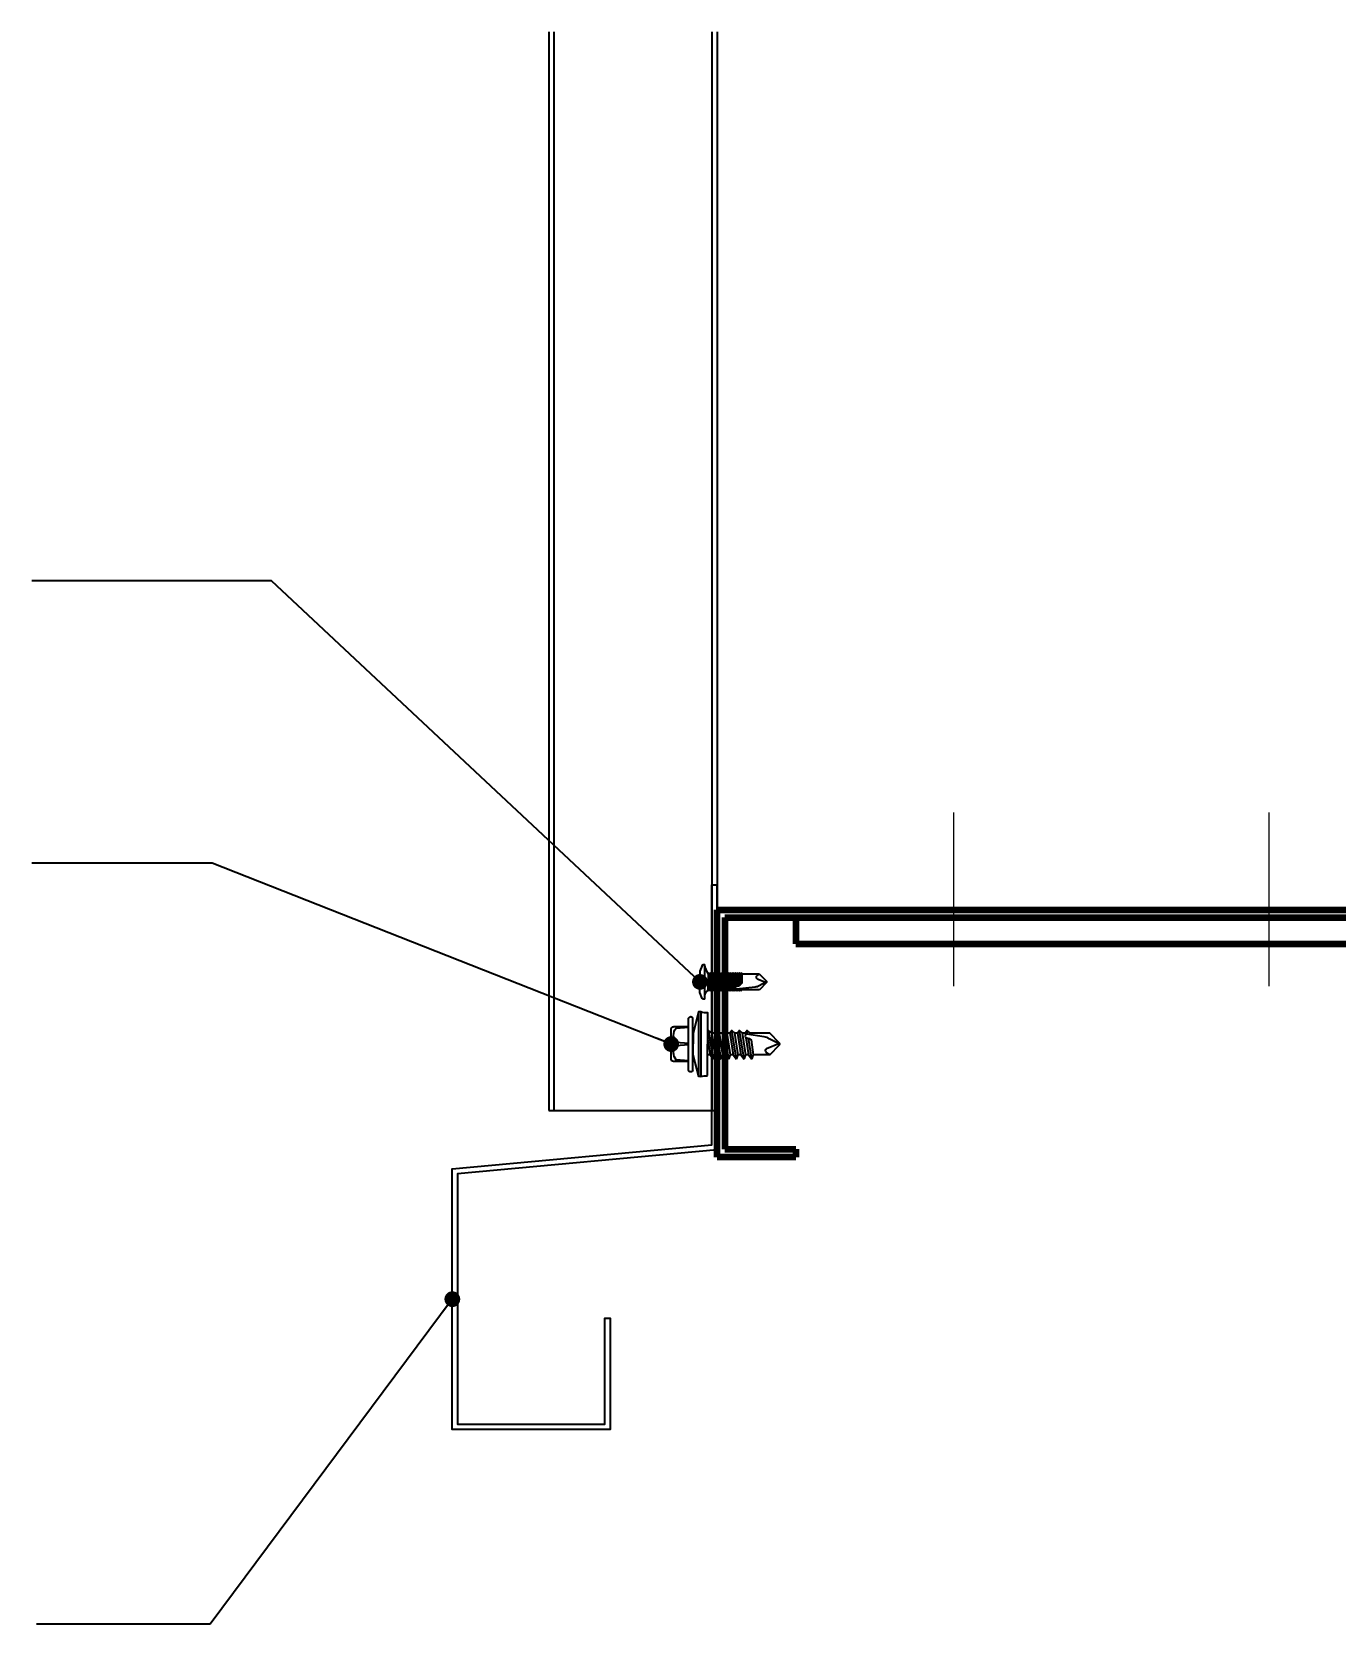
# Model space of a CAD drawing. Header units: inches. Extents: x 2 to 32666, y -5537 to 22.
# Drawn here: x 12618.6 to 12701.2, y -4445.2 to -4344.4 of the extents above; entities that cross this region are included whole.
import ezdxf

# ---------------------------------------------------------------- set-up
doc = ezdxf.new("R2010")
doc.units = ezdxf.units.IN
doc.header["$MEASUREMENT"] = 0
doc.linetypes.add('DASHED2', pattern=[0.375, 0.25, -0.125])
doc.layers.get('Defpoints').update_dxf_attribs({"lineweight": 9})
for name, color, linetype in [('1', 1, 'Continuous'), ('2', 2, 'Continuous'), ('3', 3, 'Continuous'), ('DIM', 8, 'Continuous'), ('flashing', 6, 'Continuous'), ('STRUCTURE', 1, 'Continuous')]:
    doc.layers.add(name, color=color, linetype=linetype)
doc.styles.add('ST1', font='vnshx.shx', dxfattribs={"width": 0.7})
doc.dimstyles.new('15', dxfattribs={"dimtxt": 2.5, "dimasz": 1, "dimexe": 1, "dimexo": 0, "dimgap": 1, "dimtad": 1, "dimdec": 0, "dimlfac": 15, "dimzin": 0, "dimdsep": 46, "dimtxsty": 'ST1', "dimblk": 'OBLIQUE', "dimcen": 1, "dimdle": 1, "dimclrd": 8, "dimclre": 8, "dimclrt": 3, "dimadec": 0, "dimazin": 0, "dimtfac": 1, "dimtdec": 0, "dimtix": 1, "dimtmove": 1, "dimatfit": 0, "dimldrblk": 'DOT', "dimfxl": 0, "dimtolj": 1, "dimtzin": 0, "dimlwd": -1, "dimlwe": -1, "dimarcsym": 0})
doc.dimstyles.new('3', dxfattribs={"dimtxt": 2.5, "dimasz": 1, "dimexe": 1, "dimexo": 0, "dimgap": 1, "dimtad": 1, "dimdec": 0, "dimlfac": 3, "dimzin": 0, "dimdsep": 46, "dimtxsty": 'ST1', "dimblk": 'ARCHTICK', "dimcen": 1, "dimdle": 1, "dimclrd": 8, "dimclre": 8, "dimclrt": 3, "dimadec": 0, "dimazin": 0, "dimtfac": 1, "dimtdec": 0, "dimtix": 1, "dimtofl": 0, "dimtmove": 1, "dimatfit": 3, "dimldrblk": 'DOT', "dimfxl": 0.18, "dimtfill": 1, "dimtolj": 1, "dimtzin": 0, "dimlwd": -1, "dimlwe": -1, "dimarcsym": 2})

# ---------------------------------------------------------------- blocks, each defined once
blk = doc.blocks.new('HFR-1')
at = {"layer": 'STRUCTURE', "color": 1, "linetype": 'Continuous'}
for p, q in [((-5.5, 0), (5.5, 0)), ((-5.24, 0.81), (-3.37, 1.5)), ((5.24, 0.81), (3.37, 1.5)), ((-2.43, -1.21), (-2.95, -1.58)), ((-2.95, -1.58), (-2.43, -1.92)), ((-2.43, -1.92), (-2.95, -2.29)), ((-2.95, -2.29), (-2.43, -2.63)), ((-2.43, -2.63), (-2.95, -3)), ((-2.95, -3), (-2.43, -3.34)), ((-2.43, -3.34), (-2.95, -3.72)), ((-2.95, -3.72), (-2.43, -4.05)), ((-2.43, -4.05), (-2.95, -4.43)), ((-2.95, -4.43), (-2.43, -4.76)), ((-2.43, -4.76), (-2.95, -5.14)), ((-2.94, -1.59), (2.9, -1.42)), ((-2.94, -2.3), (2.9, -2.13)), ((-2.94, -3.01), (2.9, -2.84)), ((-2.94, -3.72), (2.9, -3.55)), ((-2.94, -4.43), (2.9, -4.26)), ((-2.94, -5.14), (2.9, -4.98)), ((2.44, -1.07), (-2.43, -1.21)), ((2.44, -1.78), (-2.43, -1.92)), ((-2.43, -1.92), (2.44, -1.78)), ((-2.43, -2.63), (2.44, -2.49)), ((2.44, -2.49), (-2.43, -2.63)), ((-2.43, -3.34), (2.44, -3.2)), ((2.44, -3.2), (-2.43, -3.34)), ((-2.43, -4.05), (2.44, -3.91)), ((2.44, -3.91), (-2.43, -4.05)), ((-2.43, -4.76), (2.44, -4.62)), ((2.44, -4.62), (-2.43, -4.76)), ((2.9, -1.42), (2.44, -1.07)), ((2.44, -1.78), (2.9, -1.42)), ((2.9, -2.13), (2.44, -1.78)), ((2.44, -2.49), (2.9, -2.13)), ((2.9, -2.84), (2.44, -2.49)), ((2.44, -3.2), (2.9, -2.84)), ((2.9, -3.55), (2.44, -3.2)), ((2.44, -3.91), (2.9, -3.55)), ((2.9, -4.26), (2.44, -3.91)), ((2.44, -4.62), (2.9, -4.26)), ((2.9, -4.98), (2.44, -4.62)), ((2.44, -5.34), (2.9, -4.98)), ((-2.95, -5.14), (-2.43, -5.48)), ((-2.43, -5.48), (-2.95, -5.85)), ((-2.95, -5.85), (-2.43, -6.19)), ((-2.43, -6.19), (-2.95, -6.56)), ((-2.95, -6.56), (-2.43, -6.9)), ((-2.43, -6.9), (-2.95, -7.27)), ((-2.95, -7.27), (-2.43, -7.61)), ((-2.43, -7.61), (-2.95, -7.98)), ((-2.95, -7.98), (-2.43, -8.32)), ((-2.43, -8.32), (-2.95, -8.69)), ((-2.95, -8.69), (-2.43, -9.03)), ((-2.43, -9.03), (-2.95, -9.4)), ((-2.95, -9.4), (-2.43, -9.74)), ((-2.43, -9.74), (-2.95, -10.11)), ((-2.95, -10.11), (-2.43, -10.45)), ((-2.94, -5.85), (2.9, -5.69)), ((-2.94, -6.56), (2.9, -6.4)), ((-2.94, -7.27), (2.9, -7.11)), ((-2.94, -7.99), (2.9, -7.82)), ((-2.94, -8.7), (2.9, -8.53)), ((-2.94, -9.41), (2.9, -9.24)), ((-2.94, -10.12), (1.52, -9.99)), ((-2.43, -5.48), (2.44, -5.34)), ((2.44, -5.34), (-2.43, -5.48)), ((-2.43, -6.19), (2.44, -6.05)), ((2.44, -6.05), (-2.43, -6.19)), ((-2.43, -6.9), (2.44, -6.76)), ((2.44, -6.76), (-2.43, -6.9)), ((-2.43, -7.61), (2.44, -7.47)), ((2.44, -7.47), (-2.43, -7.61)), ((-2.43, -8.32), (2.44, -8.18)), ((2.44, -8.18), (-2.43, -8.32)), ((-2.43, -9.03), (2.44, -8.89)), ((2.44, -8.89), (-2.43, -9.03)), ((-2.43, -9.74), (2.44, -9.6)), ((2.44, -9.6), (-2.43, -9.74)), ((2.17, -9.97), (2.9, -9.95)), ((2.9, -5.69), (2.44, -5.34)), ((2.44, -6.05), (2.9, -5.69)), ((2.9, -6.4), (2.44, -6.05)), ((2.44, -6.76), (2.9, -6.4)), ((2.9, -7.11), (2.44, -6.76)), ((2.44, -7.47), (2.9, -7.11)), ((2.9, -7.82), (2.44, -7.47)), ((2.44, -8.18), (2.9, -7.82)), ((2.9, -8.53), (2.44, -8.18)), ((2.44, -8.89), (2.9, -8.53)), ((2.9, -9.24), (2.44, -8.89)), ((2.44, -9.6), (2.9, -9.24)), ((2.9, -9.95), (2.44, -9.6)), ((2.44, -10.31), (2.9, -9.95)), ((-2.43, -10.45), (-2.95, -10.82)), ((-2.95, -10.82), (-2.43, -11.16)), ((-2.43, -11.16), (-2.95, -11.53)), ((-2.95, -11.53), (-2.43, -11.87)), ((-2.94, -10.83), (1.31, -10.71)), ((-2.94, -11.54), (0.86, -11.43)), ((-2.5, -17.43), (-2.5, -11.83)), ((1.4, -10.34), (-2.43, -10.45)), ((-2.43, -10.45), (1.4, -10.34)), ((-2.43, -11.16), (1.15, -11.06)), ((1.15, -11.06), (-2.43, -11.16)), ((-2.43, -11.87), (0.36, -11.79)), ((1.64, -16.13), (2.28, -10.16)), ((2.2, -11.74), (2.44, -11.73)), ((2.22, -11.39), (2.9, -11.37)), ((2.24, -11.03), (2.44, -11.02)), ((2.44, -11.02), (2.24, -11.03)), ((2.26, -10.68), (2.9, -10.66)), ((2.44, -10.31), (2.27, -10.31)), ((2.27, -10.31), (2.44, -10.31)), ((2.9, -10.66), (2.44, -10.31)), ((2.44, -11.02), (2.9, -10.66)), ((2.9, -11.37), (2.44, -11.02)), ((2.44, -11.73), (2.9, -11.37)), ((2.5, -17.45), (2.5, -11.68)), ((-2.5, -17.43), (-1.99, -16.71)), ((-2.5, -17.43), (-0.19, -19.67)), ((-1.02, -16.72), (0.2, -19.68)), ((0.11, -19.44), (1.22, -17.34)), ((0.2, -19.68), (2.5, -17.45))]:
    blk.add_line(p, q, dxfattribs=at)
at = {"layer": 'STRUCTURE', "color": 1, "linetype": 'Continuous', "ltscale": 8}
for p in [(-3.37, 1.5), (3.37, 1.5)]:
    blk.add_line(p, (0, 1.5), dxfattribs=at)
at = {"layer": 'STRUCTURE', "color": 1, "linetype": 'DASHED2'}
for p in [(-1.93, 1.5), (1.93, 1.5)]:
    blk.add_line(p, (0, 0), dxfattribs=at)
at = {"layer": 'STRUCTURE', "color": 1, "linetype": 'Continuous', "ltscale": 8}
for centre, start, end in [((-4.73, 0.2), 130.41, 194.8062), ((4.73, 0.2), 345.1938, 49.59)]:
    blk.add_arc(centre, 0.801, start, end, dxfattribs=at)
at = {"layer": 'STRUCTURE', "color": 1, "linetype": 'Continuous'}
for centre, radius, start, end in [((-7.27, -8.97), 9.14, 58.065, 78.8402), ((5.11, -3.81), 3.83, 84.2039, 134.3621), ((1.85, -10.28), 0.444, 15.9762, 172.6971), ((-0.51, -10.07), 1.93, 296.6041, 355.3922), ((-1.51, -17.05), 0.59, 34.2302, 144.5641), ((0.01, -19.41), 0.331, 231.6348, 305.4287), ((-0.56, -16.05), 2.2, 324.0048, 357.8268)]:
    blk.add_arc(centre, radius, start, end, dxfattribs=at)
blk = doc.blocks.new('Short_Self_drilling')
at = {"layer": 'STRUCTURE', "color": 1, "linetype": 'Continuous'}
for p, q in [((-3.43, 3.75), (-3.43, 6.75)), ((3, 7.19), (-3, 7.18)), ((3.43, 3.76), (3.42, 6.76)), ((5.14, 3.76), (-5.14, 3.75)), ((6.43, 1.74), (-6.43, 1.73)), ((-2.57, 2.9), (-5.14, 2.9)), ((2.57, 2.9), (-2.57, 2.9)), ((-2.14, 2.8), (-2.14, 2.9)), ((6.25, 0), (0, 0)), ((2.15, 2.8), (2.15, 2.9)), ((2.16, -0.5), (2.15, 0.01)), ((5.14, 2.9), (2.57, 2.9)), ((2.99, -1.17), (-2.7, -0.23)), ((2.99, -2.7), (-2.7, -1.76)), ((-2.14, -1.38), (-2.14, -0.87)), ((-2.14, -2.91), (-2.14, -2.39)), ((2.16, -2.03), (2.16, -1.51)), ((2.16, -3.55), (2.16, -3.04)), ((2.99, -4.23), (-2.7, -3.28)), ((2.99, -5.75), (-2.7, -4.81)), ((-2.14, -4.43), (-2.14, -3.92)), ((-2.13, -5.96), (-2.14, -5.44)), ((2.16, -5.08), (2.16, -4.56)), ((2.16, -6.6), (2.16, -6.09)), ((2.99, -7.28), (-2.7, -6.33)), ((-1.91, -7.99), (-2.7, -7.86)), ((-2.14, -12.33), (-2.14, -8.48)), ((-2.13, -7.49), (-2.13, -6.97)), ((3, -8.8), (-1.14, -8.12)), ((2.15, -12.31), (2.15, -9.14)), ((2.16, -8.13), (2.16, -7.61))]:
    blk.add_line(p, q, dxfattribs=at)
for points in [[(-0.13, 3.76), (-0.33, 6.23, 0.338878), (-3.14, 6.23), (-3.33, 3.75)], [(3.3, 3.76), (3.1, 6.23, 0.338878), (0.29, 6.23), (0.1, 3.76)], [(-6.43, 1.3, -0.088869), (-6.25, 0), (0, 0)], [(-0.08, -14.04), (-1.04, -12.24, -0.148657), (-1.4, -11.2), (-1.95, -7.72, -0.815006), (-1.21, -7.77, 0.150833), (-0.85, -8.68)], [(2.15, -12.31), (0.17, -14.24, -0.333596), (-0.17, -14.24), (-2.14, -12.33)], [(2.15, -12.31), (1.71, -11.7, 0.52242), (0.88, -11.71), (-0.17, -14.24)]]:
    blk.add_lwpolyline(points, format="xyb", dxfattribs=at)
blk.add_lwpolyline([(6.43, 1.31), (6.43, 1.74), (2.14, 2.81), (-2.14, 2.8), (-6.43, 1.73), (-6.43, 1.3)], close=True, dxfattribs=at)
for points in [[(2.99, -1.17), (2.16, -1.51), (-2.14, -0.85), (-2.7, -0.23), (-2.36, 0)], [(2.99, -2.7), (2.16, -3.04), (-2.14, -2.37), (-2.7, -1.76), (-2.14, -1.38), (2.16, -2.03), (2.99, -2.7)], [(2.99, -4.23), (2.16, -4.56), (-2.14, -3.9), (-2.7, -3.28), (-2.14, -2.91), (2.16, -3.55), (2.99, -4.23)], [(-1.18, 0), (2.16, -0.5), (2.99, -1.17)], [(2.99, -5.75), (2.16, -6.09), (-2.14, -5.43), (-2.7, -4.81), (-2.14, -4.43), (2.16, -5.08), (2.99, -5.75)], [(2.99, -7.28), (2.16, -7.62), (-2.14, -6.95), (-2.7, -6.33), (-2.13, -5.96), (2.16, -6.6), (2.99, -7.28)], [(-1.82, -8.53), (-2.14, -8.48), (-2.7, -7.86), (-2.13, -7.49), (-1.83, -7.53)], [(-1.26, -7.62), (2.16, -8.13), (3, -8.8)], [(3, -8.8), (2.16, -9.14), (-0.85, -8.68)]]:
    blk.add_lwpolyline(points, dxfattribs=at)
for centre, radius, start, end in [((-3, 6.75), 0.429, 90.0311, 180.0311), ((3, 6.76), 0.429, 0.0311, 90.0311), ((-4.99, 3.32), 0.455, 109.7949, 250.2674), ((5.07, 3.33), 0.435, 279.7276, 80.3347), ((9.99, 0.17), 3.74, 162.2963, 182.6103)]:
    blk.add_arc(centre, radius, start, end, dxfattribs=at)
blk = doc.blocks.new('_Dot')
at = {"color": 0, "linetype": 'ByBlock', "lineweight": -2}
blk.add_line((-0.5, 0), (-1, 0), dxfattribs=at)
at = {"color": 0, "linetype": 'ByBlock', "const_width": 0.5}
blk.add_lwpolyline([(-0.25, 0, 1), (0.25, 0, 1)], format="xyb", close=True, dxfattribs=at)
blk = doc.blocks.new('_Oblique')
at = {"color": 0, "linetype": 'ByBlock', "lineweight": -2}
blk.add_line((-0.5, -0.5), (0.5, 0.5), dxfattribs=at)
blk = doc.blocks.new('_ArchTick')
at = {"color": 0, "linetype": 'ByBlock', "const_width": 0.15}
blk.add_lwpolyline([(-0.5, -0.5), (0.5, 0.5)], dxfattribs=at)
blk = doc.blocks.new('*D6488')
at = {"layer": '1', "color": 8, "linetype": 'Continuous', "transparency": 16777216}
blk.add_line((12639.81, -4265.03), (12678.11, -4289.9), dxfattribs=at)
at = {"layer": '1', "color": 8, "transparency": 16777216}
for p, q in [((12761.98, -4345.35), (12761.98, -4343.35)), ((12760.98, -4344.35), (12762.98, -4344.35))]:
    blk.add_line(p, q, dxfattribs=at)
at = {"layer": 'Defpoints', "color": 0, "transparency": 16777216}
for p in [(12678.11, -4289.9), (12761.98, -4344.35)]:
    blk.add_point(p, dxfattribs=at)
at = {"layer": '1', "color": 8, "transparency": 16777216, "rotation": 327.0057305728117}
blk.add_blockref('_ArchTick', (12678.11, -4289.9), dxfattribs=at)
at = {"layer": '1', "color": 3, "transparency": 16777216, "insert": (12644.49, -4265.39), "char_height": 2.5, "attachment_point": 5, "rotation": 327.0057, "style": 'ST1', "bg_fill": 3, "box_fill_scale": 1.25, "bg_fill_color": 256, "bg_fill_true_color": 13158600, "bg_fill_transparency": 0}
blk.add_mtext('\\A1;R300', dxfattribs=at)

msp = doc.modelspace()

# ---------------------------------------------------------------- linework, layer by layer
at = {"layer": '2', "lineweight": 0}
for p, q in [((12676.9811, -4404.8063), (12676.9811, -4393.8063)), ((12676.9811, -4403.1396), (12676.9811, -4393.8063)), ((12676.9811, -4403.1396), (12676.9811, -4393.8063)), ((12696.9811, -4404.8063), (12696.9811, -4393.8063)), ((12696.9811, -4403.1396), (12696.9811, -4393.8063)), ((12696.9811, -4403.1396), (12696.9811, -4393.8063)), ((12676.9811, -4403.1396), (12676.9811, -4399.973)), ((12676.9811, -4403.1396), (12676.9811, -4399.973)), ((12696.9811, -4403.1396), (12696.9811, -4399.973)), ((12696.9811, -4403.1396), (12696.9811, -4399.973))]:
    msp.add_line(p, q, dxfattribs=at)
at = {"layer": '2', "lineweight": 100}
for p, q in [((12661.9811, -4415.6396), (12661.9811, -4399.973)), ((12661.9811, -4399.973), (12711.4811, -4399.973)), ((12662.4811, -4400.473), (12662.4811, -4415.1396)), ((12662.4811, -4400.473), (12711.9811, -4400.473)), ((12666.9811, -4400.473), (12666.9811, -4402.1396)), ((12666.9811, -4402.1396), (12713.6477, -4402.1396)), ((12666.9811, -4415.6396), (12661.9811, -4415.6396)), ((12662.4811, -4415.1396), (12666.9811, -4415.1396)), ((12666.9811, -4415.1396), (12666.9811, -4415.6396))]:
    msp.add_line(p, q, dxfattribs=at)
at = {"layer": '3'}
for p, q in [((12651.3144, -4344.3508), (12651.3144, -4412.6819)), ((12651.6477, -4344.3508), (12651.6477, -4412.6819)), ((12661.6477, -4344.3508), (12661.6477, -4412.6819)), ((12661.9811, -4344.3508), (12661.9811, -4412.6819)), ((12651.3144, -4412.6819), (12661.9811, -4412.6819))]:
    msp.add_line(p, q, dxfattribs=at)
at = {"layer": 'flashing', "color": 200, "true_color": 0xd918f7}
msp.add_lwpolyline([(12661.9788, -4398.392), (12661.9813, -4415.1803), (12645.5408, -4416.7037), (12645.5408, -4432.562), (12654.8741, -4432.562), (12654.8741, -4425.8398), (12655.2075, -4425.8398), (12655.2075, -4432.8954), (12645.2075, -4432.8954), (12645.2075, -4416.3947), (12661.645, -4414.8715), (12661.6446, -4398.392), (12661.9814, -4398.392)], dxfattribs=at)

# ---------------------------------------------------------------- block references
at = {"color": 8, "extrusion": (0, 0, -1), "xscale": 0.1989464958195334, "yscale": 0.1989464958195334, "zscale": -0.1989464958195334, "rotation": 270.0000000000426}
msp.add_blockref('HFR-1', (-12661.1982, -4404.5431, 0), dxfattribs=at)
at = {"color": 1, "xscale": -0.3200000000247681, "yscale": 0.3200000000247681, "zscale": 0.3200000000247681, "rotation": 90.03112754959358}
msp.add_blockref('Short_Self_drilling', (12661.3782, -4408.4832), dxfattribs=at)

# ---------------------------------------------------------------- leaders
at = {"layer": 'DIM'}
for points in [[(12660.9007, -4404.5431, 0), (12633.7578, -4379.1275, 0), (12618.5641, -4379.1275, 0)], [(12659.0792, -4408.4832), (12629.9804, -4397.0132), (12618.561, -4397.0132)], [(12645.2075, -4424.645), (12629.8652, -4445.2341), (12618.8581, -4445.2341)]]:
    msp.add_leader(points, dimstyle='15', override={"dimgap": 1, "dimtad": 0}, dxfattribs=at)

# ---------------------------------------------------------------- next in the draw order: dimensions: what is measured, and where the dimension line sits
at = {"layer": '1'}
dim = msp.add_radius_dim(center=(12761.9811, -4344.3508), mpoint=(12678.1086, -4289.8953), dimstyle='3', dxfattribs=at)
dim.commit()
dim.dimension.update_dxf_attribs({"geometry": '*D6488', "text_midpoint": (12643.2691, -4267.2752), "dimtype": 164})

doc.saveas('drawing.dxf')
